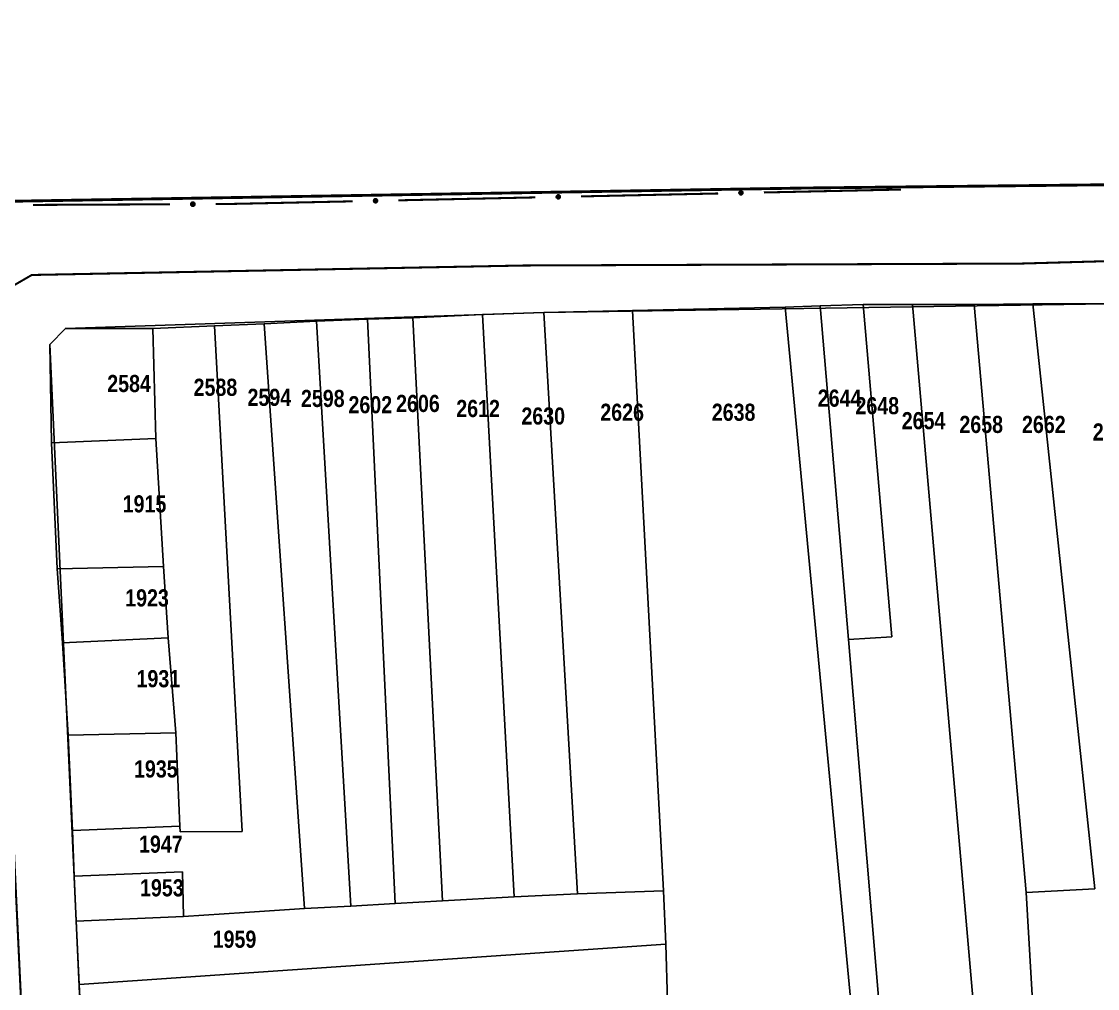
# Model space of a CAD drawing. Extents: x 201676 to 203188, y 4837754 to 4839005.
# Drawn here: x 202780.2 to 202874.4, y 4838920.2 to 4839004.8 of the extents above; entities that cross this region are included whole.
import ezdxf
from ezdxf.enums import TextEntityAlignment as Align

# ---------------------------------------------------------------- set-up
doc = ezdxf.new("R2010")
doc.units = 0
doc.header["$LTSCALE"] = 1.5
doc.header["$MEASUREMENT"] = 0
for name, color, linetype in [('CD-MALHA-LOTES', 40, 'CONTINUOUS'), ('LM-LIM-SETOR-FISCAL', 7, 'CONTINUOUS'), ('RU-QUADRAS', 210, 'CONTINUOUS'), ('SV-EIXO-RUA-PAV', 20, 'CONTINUOUS'), ('SV-RUA-PAVIM-S-GUIA-C-GUIA', 7, 'CONTINUOUS'), ('Th_NmrPort', 7, 'CONTINUOUS')]:
    doc.layers.add(name, color=color, linetype=linetype)
doc.styles.get("Standard").update_dxf_attribs({"font": 'swisscbo.ttf'})
doc.linetypes.add('Limite', pattern='A,20,-3,[130,ltypeshp.shx,S=6.35,R=0,X=0,Y=0],-3,20', length=46)

msp = doc.modelspace()

# ---------------------------------------------------------------- linework, layer by layer
at = {"layer": 'CD-MALHA-LOTES', "linetype": 'Continuous', "flags": 128}
for points in [[(202850.08, 4838979.93), (202853.85, 4838980.05)], [(202853.85, 4838980.05), (202858.19, 4838980.05)], [(202856.36, 4838950.97), (202853.85, 4838980.05)], [(202863.65, 4838917.37), (202858.19, 4838980.05)], [(202858.19, 4838980.05), (202863.59, 4838980.05)], [(202863.59, 4838980.05), (202868.71, 4838980.11)], [(202868.12, 4838928.58), (202863.59, 4838980.05)], [(202868.71, 4838980.11), (202876.48, 4838980.12)], [(202874.15, 4838928.9), (202868.71, 4838980.11)], [(202814.44, 4838978.89), (202820.52, 4838979.18)], [(202820.52, 4838979.18), (202825.9, 4838979.35)], [(202823.29, 4838928.21), (202820.52, 4838979.18)], [(202825.9, 4838979.35), (202833.67, 4838979.52)], [(202828.85, 4838928.49), (202825.9, 4838979.35)], [(202833.67, 4838979.52), (202847.04, 4838979.82)], [(202836.37, 4838928.75), (202833.67, 4838979.52)], [(202847.04, 4838979.82), (202850.08, 4838979.93)], [(202852.97, 4838916.87), (202847.04, 4838979.82)], [(202852.57, 4838950.73), (202850.08, 4838979.93)], [(202791.67, 4838977.97), (202797.08, 4838978.2)], [(202797.08, 4838978.2), (202801.41, 4838978.37)], [(202797.08, 4838978.2), (202799.49, 4838933.94)], [(202801.41, 4838978.37), (202806, 4838978.6)], [(202804.95, 4838927.18), (202801.41, 4838978.37)], [(202806, 4838978.6), (202810.45, 4838978.77)], [(202808.99, 4838927.41), (202806, 4838978.6)], [(202810.45, 4838978.77), (202814.44, 4838978.89)], [(202812.87, 4838927.64), (202810.45, 4838978.77)], [(202817.02, 4838927.87), (202814.44, 4838978.89)], [(202784.02, 4838977.96), (202782.66, 4838976.55)], [(202791.67, 4838977.97), (202784.02, 4838977.96)], [(202791.94, 4838968.33), (202791.67, 4838977.97)], [(202782.66, 4838976.55), (202782.81, 4838967.96)], [(202782.81, 4838967.96), (202791.94, 4838968.33)], [(202783.28, 4838956.91), (202782.81, 4838967.96)], [(202792.59, 4838957.14), (202791.94, 4838968.33)], [(202783.28, 4838956.91), (202792.59, 4838957.14)], [(202783.77, 4838950.44), (202783.28, 4838956.91)], [(202793.02, 4838950.88), (202792.59, 4838957.14)], [(202783.77, 4838950.44), (202793.02, 4838950.88)], [(202793.67, 4838942.57), (202793.02, 4838950.88)], [(202852.57, 4838950.73), (202856.36, 4838950.97)], [(202784.26, 4838942.36), (202783.77, 4838950.44)], [(202855.41, 4838916.99), (202852.57, 4838950.73)], [(202784.26, 4838942.36), (202793.67, 4838942.57)], [(202794.04, 4838934.39), (202793.67, 4838942.57)], [(202784.63, 4838934.02), (202784.26, 4838942.36)], [(202784.63, 4838934.02), (202794.04, 4838934.39)], [(202784.79, 4838930.01), (202784.63, 4838934.02)], [(202794.06, 4838933.89), (202794.04, 4838934.39)], [(202799.49, 4838933.94), (202794.06, 4838933.89)], [(202784.79, 4838930.01), (202794.26, 4838930.39)], [(202794.26, 4838930.39), (202794.36, 4838926.5)], [(202784.96, 4838926.07), (202784.79, 4838930.01)], [(202828.85, 4838928.49), (202823.29, 4838928.21)], [(202836.37, 4838928.75), (202828.85, 4838928.49)], [(202836.58, 4838924.07), (202836.37, 4838928.75)], [(202868.12, 4838928.58), (202874.15, 4838928.9)], [(202868.76, 4838917.6), (202868.12, 4838928.58)], [(202808.99, 4838927.41), (202804.95, 4838927.18)], [(202812.87, 4838927.64), (202808.99, 4838927.41)], [(202817.02, 4838927.87), (202812.87, 4838927.64)], [(202823.29, 4838928.21), (202817.02, 4838927.87)], [(202784.96, 4838926.07), (202794.36, 4838926.5)], [(202794.36, 4838926.5), (202799.69, 4838926.84)], [(202799.69, 4838926.84), (202804.95, 4838927.18)], [(202785.23, 4838920.53), (202784.96, 4838926.07)], [(202785.23, 4838920.53), (202836.58, 4838924.07)], [(202836.74, 4838919.05), (202836.58, 4838924.07)], [(202785.47, 4838915.55), (202785.23, 4838920.53)]]:
    msp.add_lwpolyline(points, dxfattribs=at)
at = {"layer": 'LM-LIM-SETOR-FISCAL', "linetype": 'Limite', "ltscale": 0.1}
msp.add_lwpolyline([(203183.342, 4838302.843, 0.25, 0.25, 0), (203180.935, 4838327.876, 0.25, 0.25, 0), (203179.01, 4838373.609, 0.25, 0.25, 0), (203177.694, 4838393.339, 0.25, 0.25, 0), (203167.498, 4838509.945, 0.25, 0.25, 0), (203160.235, 4838615.273, 0.25, 0.25, 0), (203158.31, 4838638.38, 0.25, 0.25, 0), (203156.829, 4838669.623, 0.25, 0.25, 0), (203152.431, 4838745.368, 0.25, 0.25, 0), (203149.123, 4838806.645, 0.25, 0.25, 0), (203147.22, 4838841.4, 0.25, 0.25, 0), (203146.26, 4838857.95, 0.25, 0.25, 0), (203141.75, 4838939.59, 0.25, 0.25, 0), (203141.45, 4838947.8, 0.25, 0.25, 0), (203138.51, 4839004.69, 0.25, 0.25, 0), (203068.23, 4839000.34, 0.25, 0.25, 0), (203012.77, 4838996.88, 0.25, 0.25, 0), (202985.23, 4838994.8, 0.25, 0.25, 0), (202948.48, 4838991.33, 0.25, 0.25, 0), (202848.68, 4838990.25, 0.25, 0.25, 0), (202769, 4838988.92, 0.25, 0.25, 0), (202703.79, 4838990.29, 0.25, 0.25, 0), (202671.56, 4838990.98, 0.25, 0.25, 0), (202579.77, 4838990.52, 0.25, 0.25, 0)], format="xyseb", dxfattribs=at)
at = {"layer": 'RU-QUADRAS', "color": 6, "linetype": 'Continuous'}
msp.add_lwpolyline([(202782.66, 4838976.55), (202784.02, 4838977.96), (202825.9, 4838979.35), (202939.69, 4838981.1, -0.009233), (202943.87, 4838855.95), (202943, 4838855.29), (202872.73, 4838849.76), (202868.76, 4838917.6), (202865.13, 4838917.43, -0.010665), (202868.26, 4838847.98), (202856.86, 4838847.26), (202854.33, 4838895.16), (202850.74, 4838894.95), (202853.12, 4838847.21), (202828.69, 4838846.01), (202825.2, 4838913.44), (202820.13, 4838913.14), (202822.48, 4838845.15), (202789.45, 4838842.25), (202788.74, 4838843.1)], format="xyb", close=True, dxfattribs=at)
at = {"layer": 'SV-EIXO-RUA-PAV', "const_width": 0.18}
for points in [[(202813.17, 4838989.173), (202825.168, 4838989.43)], [(202829.167, 4838989.516), (202841.164, 4838989.774)], [(202845.163, 4838989.86), (202857.16, 4838990.117)], [(202781.174, 4838988.772), (202793.174, 4838988.827)], [(202797.174, 4838988.846), (202798.15, 4838988.85)], [(202798.15, 4838988.85), (202809.171, 4838989.087)]]:
    msp.add_lwpolyline(points, dxfattribs=at)
at = {"layer": 'SV-EIXO-RUA-PAV'}
for points in [[(202827.021, 4838989.58), (202827.054, 4838989.616), (202827.09, 4838989.64), (202827.126, 4838989.651), (202827.16, 4838989.653), (202827.196, 4838989.651), (202827.231, 4838989.641), (202827.267, 4838989.621), (202827.303, 4838989.588), (202827.325, 4838989.55), (202827.338, 4838989.515), (202827.342, 4838989.48), (202827.34, 4838989.445), (202827.328, 4838989.409), (202827.308, 4838989.373), (202827.273, 4838989.337), (202827.238, 4838989.314), (202827.203, 4838989.304), (202827.167, 4838989.3), (202827.132, 4838989.303), (202827.097, 4838989.313), (202827.06, 4838989.333), (202827.026, 4838989.367), (202827.002, 4838989.403), (202826.992, 4838989.437), (202826.989, 4838989.473), (202826.99, 4838989.508), (202826.999, 4838989.543), (202827.021, 4838989.58)], [(202843.017, 4838989.924), (202843.051, 4838989.959), (202843.087, 4838989.983), (202843.123, 4838989.995), (202843.157, 4838989.996), (202843.192, 4838989.994), (202843.227, 4838989.984), (202843.263, 4838989.965), (202843.299, 4838989.932), (202843.322, 4838989.893), (202843.335, 4838989.859), (202843.338, 4838989.823), (202843.336, 4838989.789), (202843.324, 4838989.753), (202843.304, 4838989.716), (202843.27, 4838989.681), (202843.234, 4838989.657), (202843.199, 4838989.647), (202843.164, 4838989.644), (202843.128, 4838989.646), (202843.094, 4838989.656), (202843.057, 4838989.677), (202843.022, 4838989.711), (202842.998, 4838989.746), (202842.988, 4838989.781), (202842.985, 4838989.816), (202842.987, 4838989.851), (202842.995, 4838989.887), (202843.017, 4838989.924)], [(202795.03, 4838988.946), (202795.064, 4838988.981), (202795.1, 4838989.004), (202795.136, 4838989.015), (202795.17, 4838989.016), (202795.205, 4838989.014), (202795.24, 4838989.003), (202795.276, 4838988.983), (202795.312, 4838988.949), (202795.333, 4838988.91), (202795.346, 4838988.875), (202795.349, 4838988.84), (202795.346, 4838988.806), (202795.334, 4838988.77), (202795.313, 4838988.734), (202795.278, 4838988.699), (202795.242, 4838988.676), (202795.207, 4838988.667), (202795.171, 4838988.663), (202795.135, 4838988.667), (202795.101, 4838988.677), (202795.065, 4838988.698), (202795.031, 4838988.733), (202795.008, 4838988.769), (202794.998, 4838988.803), (202794.995, 4838988.839), (202794.998, 4838988.874), (202795.007, 4838988.91), (202795.03, 4838988.946)], [(202811.025, 4838989.237), (202811.058, 4838989.272), (202811.094, 4838989.296), (202811.13, 4838989.308), (202811.164, 4838989.309), (202811.199, 4838989.307), (202811.234, 4838989.297), (202811.271, 4838989.278), (202811.307, 4838989.245), (202811.329, 4838989.206), (202811.342, 4838989.172), (202811.346, 4838989.136), (202811.343, 4838989.102), (202811.332, 4838989.066), (202811.311, 4838989.029), (202811.277, 4838988.994), (202811.242, 4838988.97), (202811.207, 4838988.96), (202811.171, 4838988.957), (202811.135, 4838988.959), (202811.101, 4838988.969), (202811.064, 4838988.99), (202811.029, 4838989.024), (202811.006, 4838989.059), (202810.995, 4838989.094), (202810.992, 4838989.129), (202810.994, 4838989.164), (202811.003, 4838989.2), (202811.025, 4838989.237)]]:
    msp.add_lwpolyline(points, close=True, dxfattribs=at)
for points in [[(202826.989, 4838989.473), (202827.338, 4838989.515)], [(202826.99, 4838989.508), (202827.325, 4838989.55)], [(202826.992, 4838989.437), (202827.342, 4838989.48)], [(202826.993, 4838989.491), (202827.327, 4838989.534)], [(202826.993, 4838989.455), (202827.339, 4838989.495)], [(202826.999, 4838989.543), (202827.303, 4838989.588)], [(202826.999, 4838989.526), (202827.31, 4838989.569)], [(202827.011, 4838989.56), (202827.282, 4838989.603)], [(202827.021, 4838989.58), (202827.267, 4838989.621)], [(202827.04, 4838989.599), (202827.241, 4838989.63)], [(202827.054, 4838989.616), (202827.231, 4838989.641)], [(202827.075, 4838989.63), (202827.204, 4838989.645)], [(202827.09, 4838989.64), (202827.196, 4838989.651)], [(202842.985, 4838989.816), (202843.335, 4838989.859)], [(202842.987, 4838989.851), (202843.322, 4838989.893)], [(202842.988, 4838989.781), (202843.338, 4838989.823)], [(202842.989, 4838989.798), (202843.335, 4838989.838)], [(202842.99, 4838989.835), (202843.323, 4838989.878)], [(202842.995, 4838989.887), (202843.299, 4838989.932)], [(202842.996, 4838989.869), (202843.306, 4838989.913)], [(202842.997, 4838989.763), (202843.334, 4838989.805)], [(202842.998, 4838989.746), (202843.336, 4838989.789)], [(202843.007, 4838989.903), (202843.278, 4838989.946)], [(202843.012, 4838989.728), (202843.325, 4838989.77)], [(202843.017, 4838989.924), (202843.263, 4838989.965)], [(202843.022, 4838989.711), (202843.324, 4838989.753)], [(202843.036, 4838989.942), (202843.238, 4838989.974)], [(202843.043, 4838989.695), (202843.311, 4838989.734)], [(202843.051, 4838989.959), (202843.227, 4838989.984)], [(202843.057, 4838989.677), (202843.304, 4838989.716)], [(202843.071, 4838989.973), (202843.201, 4838989.988)], [(202843.08, 4838989.669), (202843.279, 4838989.698)], [(202843.087, 4838989.983), (202843.192, 4838989.994)], [(202843.094, 4838989.656), (202843.27, 4838989.681)], [(202843.115, 4838989.652), (202843.246, 4838989.668)], [(202843.128, 4838989.646), (202843.234, 4838989.657)], [(202794.995, 4838988.839), (202795.346, 4838988.875)], [(202794.998, 4838988.874), (202795.333, 4838988.91)], [(202794.998, 4838988.803), (202795.349, 4838988.84)], [(202794.999, 4838988.821), (202795.346, 4838988.855)], [(202795, 4838988.858), (202795.334, 4838988.895)], [(202795.006, 4838988.785), (202795.344, 4838988.822)], [(202795.007, 4838988.91), (202795.312, 4838988.949)], [(202795.007, 4838988.892), (202795.318, 4838988.93)], [(202795.008, 4838988.769), (202795.346, 4838988.806)], [(202795.019, 4838988.926), (202795.29, 4838988.964)], [(202795.021, 4838988.75), (202795.335, 4838988.787)], [(202795.03, 4838988.946), (202795.276, 4838988.983)], [(202795.031, 4838988.733), (202795.334, 4838988.77)], [(202795.049, 4838988.964), (202795.251, 4838988.992)], [(202795.051, 4838988.717), (202795.32, 4838988.751)], [(202795.064, 4838988.981), (202795.24, 4838989.003)], [(202795.065, 4838988.698), (202795.313, 4838988.734)], [(202795.084, 4838988.994), (202795.214, 4838989.007)], [(202795.088, 4838988.69), (202795.288, 4838988.716)], [(202795.1, 4838989.004), (202795.205, 4838989.014)], [(202795.101, 4838988.677), (202795.278, 4838988.699)], [(202795.123, 4838988.673), (202795.254, 4838988.687)], [(202795.135, 4838988.667), (202795.242, 4838988.676)], [(202810.992, 4838989.129), (202811.342, 4838989.172)], [(202810.994, 4838989.164), (202811.329, 4838989.206)], [(202810.995, 4838989.094), (202811.346, 4838989.136)], [(202810.996, 4838989.111), (202811.342, 4838989.151)], [(202810.997, 4838989.148), (202811.33, 4838989.191)], [(202811.003, 4838989.2), (202811.307, 4838989.245)], [(202811.003, 4838989.182), (202811.313, 4838989.226)], [(202811.004, 4838989.076), (202811.342, 4838989.118)], [(202811.006, 4838989.059), (202811.343, 4838989.102)], [(202811.015, 4838989.216), (202811.285, 4838989.259)], [(202811.02, 4838989.041), (202811.333, 4838989.083)], [(202811.025, 4838989.237), (202811.271, 4838989.278)], [(202811.029, 4838989.024), (202811.332, 4838989.066)], [(202811.044, 4838989.255), (202811.245, 4838989.287)], [(202811.05, 4838989.008), (202811.318, 4838989.047)], [(202811.058, 4838989.272), (202811.234, 4838989.297)], [(202811.064, 4838988.99), (202811.311, 4838989.029)], [(202811.079, 4838989.286), (202811.208, 4838989.301)], [(202811.088, 4838988.982), (202811.287, 4838989.011)], [(202811.094, 4838989.296), (202811.199, 4838989.307)], [(202811.101, 4838988.969), (202811.277, 4838988.994)], [(202811.122, 4838988.965), (202811.253, 4838988.981)], [(202811.135, 4838988.959), (202811.242, 4838988.97)], [(202827, 4838989.419), (202827.338, 4838989.462)], [(202827.002, 4838989.403), (202827.34, 4838989.445)], [(202827.016, 4838989.384), (202827.329, 4838989.426)], [(202827.026, 4838989.367), (202827.328, 4838989.409)], [(202827.047, 4838989.352), (202827.315, 4838989.39)], [(202827.06, 4838989.333), (202827.308, 4838989.373)], [(202827.084, 4838989.325), (202827.283, 4838989.354)], [(202827.097, 4838989.313), (202827.273, 4838989.337)], [(202827.119, 4838989.308), (202827.249, 4838989.325)], [(202827.132, 4838989.303), (202827.238, 4838989.314)]]:
    msp.add_lwpolyline(points, dxfattribs=at)
at = {"layer": 'SV-RUA-PAVIM-S-GUIA-C-GUIA', "linetype": 'Continuous', "const_width": 0.18}
msp.add_lwpolyline([(202781.83, 4838883.23), (202777.29, 4838979.09), (202778.53, 4838981.17), (202781.07, 4838982.64), (202824.21, 4838983.47), (202867.72, 4838983.64), (202886.7, 4838984.17), (202940.61, 4838984.91), (202942.96, 4838984.15), (202943.67, 4838982.5), (202946.92, 4838914.95), (202949.63, 4838854.37), (202948.74, 4838851.87), (202946.57, 4838850.75), (202872.57, 4838845.43)], dxfattribs=at)

# ---------------------------------------------------------------- texts
at = {"layer": 'Th_NmrPort', "color": 1}
for s, p in [('2584', (202787.677, 4838973.141)), ('2588', (202795.237, 4838972.811)), ('2594', (202799.957, 4838971.931)), ('2598', (202804.636, 4838971.836)), ('2644', (202849.884, 4838971.861)), ('2602', (202808.796, 4838971.286)), ('2606', (202812.966, 4838971.396)), ('2612', (202818.236, 4838970.956)), ('2648', (202853.184, 4838971.201)), ('2630', (202823.936, 4838970.296)), ('2626', (202830.846, 4838970.626)), ('2638', (202840.606, 4838970.626)), ('2654', (202857.234, 4838969.891)), ('2658', (202862.284, 4838969.561)), ('2662', (202867.764, 4838969.561)), ('2666', (202873.964, 4838968.901)), ('1915', (202789.029, 4838962.607)), ('1923', (202789.249, 4838954.377)), ('1931', (202790.239, 4838947.307)), ('1935', (202790.019, 4838939.407)), ('1947', (202790.459, 4838932.827)), ('1953', (202790.546, 4838929.005)), ('1959', (202796.906, 4838924.505))]:
    msp.add_text(s, height=1.5, dxfattribs=at).set_placement(p, align=Align.MIDDLE_LEFT)

doc.saveas('drawing.dxf')
